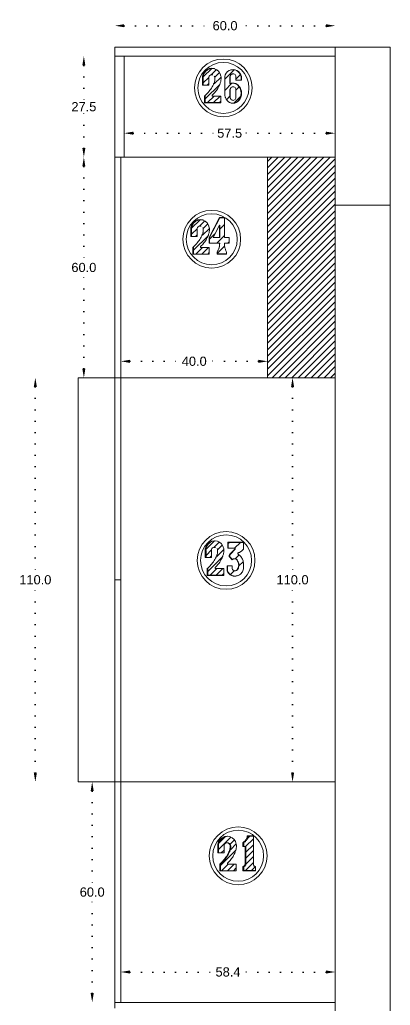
# Model space of a CAD drawing. Header units: inches. Extents: x -1979 to 7680, y -968 to 3127.
# Drawn here: x 3254.1 to 3355.1, y 419 to 687.3 of the extents above; entities that cross this region are included whole.
import ezdxf

# ---------------------------------------------------------------- set-up
doc = ezdxf.new("R2010")
doc.units = ezdxf.units.IN
doc.header["$MEASUREMENT"] = 0
doc.linetypes.add('ACAD_ISO07W100', pattern=[3, 0, -3])
doc.styles.get("Standard").update_dxf_attribs({"font": 'arial.ttf'})
doc.dimstyles.new('Copy of Standard', dxfattribs={"dimtxt": 2.5, "dimasz": 2.5, "dimexe": 0.18, "dimexo": 0.0625, "dimgap": 0.09, "dimtad": 0, "dimtih": 1, "dimtoh": 1, "dimdec": 1, "dimzin": 0, "dimdsep": 46, "dimtxsty": 'Standard', "dimcen": 0.09, "dimse1": 1, "dimse2": 1, "dimadec": 0, "dimazin": 0, "dimtfac": 1, "dimtdec": 1, "dimtix": 1, "dimtofl": 0, "dimtmove": 0, "dimatfit": 3, "dimfxl": 1, "dimtolj": 1, "dimtzin": 0, "dimarcsym": 0})
pattern_1 = [(45, (2654.1752, 1032.7592), (-0.8148213, 0.8148213), [])]

# ---------------------------------------------------------------- blocks, each defined once
blk = doc.blocks.new('*D68')
at = {"color": 0, "linetype": 'ACAD_ISO07W100', "lineweight": -2, "transparency": 16777216}
for p, q in [((3273.88, 477.31), (3273.88, 451.18)), ((3273.88, 422.31), (3273.88, 448.44))]:
    blk.add_line(p, q, dxfattribs=at)
at = {"color": 0, "transparency": 16777216}
for points in [[(3273.46, 477.31), (3274.3, 477.31), (3273.88, 479.81)], [(3273.46, 422.31), (3274.3, 422.31), (3273.88, 419.81)]]:
    blk.add_solid(points, dxfattribs=at)
at = {"layer": 'Defpoints', "color": 0, "transparency": 16777216}
for p in [(3270.07, 479.81), (3273.88, 479.81), (3280.07, 419.81)]:
    blk.add_point(p, dxfattribs=at)
at = {"color": 0, "lineweight": 20, "transparency": 16777216, "insert": (3273.88, 449.81), "char_height": 2.5, "attachment_point": 5}
blk.add_mtext('\\A1;60.0', dxfattribs=at)
blk = doc.blocks.new('*D63')
at = {"color": 0, "linetype": 'ACAD_ISO07W100', "lineweight": -2, "transparency": 16777216}
for p, q in [((3258.39, 587.31), (3258.39, 536.18)), ((3258.39, 482.31), (3258.39, 533.44))]:
    blk.add_line(p, q, dxfattribs=at)
at = {"color": 0, "transparency": 16777216}
for points in [[(3257.97, 587.31), (3258.81, 587.31), (3258.39, 589.81)], [(3257.97, 482.31), (3258.81, 482.31), (3258.39, 479.81)]]:
    blk.add_solid(points, dxfattribs=at)
at = {"layer": 'Defpoints', "color": 0, "transparency": 16777216}
for p in [(3258.39, 589.81), (3285.07, 589.81), (3285.07, 479.81)]:
    blk.add_point(p, dxfattribs=at)
at = {"color": 0, "lineweight": 20, "transparency": 16777216, "insert": (3258.39, 534.81), "char_height": 2.5, "attachment_point": 5}
blk.add_mtext('\\A1;110.0', dxfattribs=at)
blk = doc.blocks.new('*D66')
at = {"color": 0, "linetype": 'ACAD_ISO07W100', "lineweight": -2, "transparency": 16777216}
for p, q in [((3271.61, 647.31), (3271.61, 621.18)), ((3271.61, 592.31), (3271.61, 618.44))]:
    blk.add_line(p, q, dxfattribs=at)
at = {"color": 0, "transparency": 16777216}
for points in [[(3271.19, 647.31), (3272.02, 647.31), (3271.61, 649.81)], [(3271.19, 592.31), (3272.02, 592.31), (3271.61, 589.81)]]:
    blk.add_solid(points, dxfattribs=at)
at = {"layer": 'Defpoints', "color": 0, "transparency": 16777216}
for p in [(3285.07, 649.81), (3271.61, 589.81), (3285.07, 589.81)]:
    blk.add_point(p, dxfattribs=at)
at = {"color": 0, "lineweight": 20, "transparency": 16777216, "insert": (3271.61, 619.81), "char_height": 2.5, "attachment_point": 5}
blk.add_mtext('\\A1;60.0', dxfattribs=at)
blk = doc.blocks.new('*D64')
at = {"color": 0, "linetype": 'ACAD_ISO07W100', "lineweight": -2, "transparency": 16777216}
for p, q in [((3271.61, 674.81), (3271.61, 664.93)), ((3271.61, 652.31), (3271.61, 662.19))]:
    blk.add_line(p, q, dxfattribs=at)
at = {"color": 0, "transparency": 16777216}
for points in [[(3271.19, 674.81), (3272.02, 674.81), (3271.61, 677.31)], [(3271.19, 652.31), (3272.02, 652.31), (3271.61, 649.81)]]:
    blk.add_solid(points, dxfattribs=at)
at = {"layer": 'Defpoints', "color": 0, "transparency": 16777216}
for p in [(3271.61, 677.31), (3282.57, 677.31), (3282.57, 649.81)]:
    blk.add_point(p, dxfattribs=at)
at = {"color": 0, "lineweight": 20, "transparency": 16777216, "insert": (3271.61, 663.56), "char_height": 2.5, "attachment_point": 5}
blk.add_mtext('\\A1;27.5', dxfattribs=at)
blk = doc.blocks.new('*D67')
at = {"color": 0, "linetype": 'ACAD_ISO07W100', "lineweight": -2, "transparency": 16777216}
for p, q in [((3285.07, 656.37), (3307.98, 656.37)), ((3337.57, 656.37), (3314.67, 656.37))]:
    blk.add_line(p, q, dxfattribs=at)
at = {"color": 0, "transparency": 16777216}
for points in [[(3285.07, 656.79), (3285.07, 655.95), (3282.57, 656.37)], [(3337.57, 656.79), (3337.57, 655.95), (3340.07, 656.37)]]:
    blk.add_solid(points, dxfattribs=at)
at = {"layer": 'Defpoints', "color": 0, "transparency": 16777216}
for p in [(3340.07, 656.37), (3282.57, 649.81), (3340.07, 649.81)]:
    blk.add_point(p, dxfattribs=at)
at = {"color": 0, "lineweight": 20, "transparency": 16777216, "insert": (3311.32, 656.37), "char_height": 2.5, "attachment_point": 5}
blk.add_mtext('\\A1;57.5', dxfattribs=at)
blk = doc.blocks.new('*D69')
at = {"color": 0, "linetype": 'ACAD_ISO07W100', "lineweight": -2, "transparency": 16777216}
for p, q in [((3282.57, 685.62), (3306.74, 685.62)), ((3337.57, 685.62), (3313.41, 685.62))]:
    blk.add_line(p, q, dxfattribs=at)
at = {"color": 0, "transparency": 16777216}
for points in [[(3282.57, 686.03), (3282.57, 685.2), (3280.07, 685.62)], [(3337.57, 686.03), (3337.57, 685.2), (3340.07, 685.62)]]:
    blk.add_solid(points, dxfattribs=at)
at = {"layer": 'Defpoints', "color": 0, "transparency": 16777216}
for p in [(3340.07, 685.62), (3280.07, 677.31), (3340.07, 677.31)]:
    blk.add_point(p, dxfattribs=at)
at = {"color": 0, "lineweight": 20, "transparency": 16777216, "insert": (3310.07, 685.62), "char_height": 2.5, "attachment_point": 5}
blk.add_mtext('\\A1;60.0', dxfattribs=at)
blk = doc.blocks.new('*D70')
at = {"color": 0, "linetype": 'ACAD_ISO07W100', "lineweight": -2, "transparency": 16777216}
for p, q in [((3284.17, 594.28), (3298.29, 594.28)), ((3319.17, 594.28), (3305.06, 594.28))]:
    blk.add_line(p, q, dxfattribs=at)
at = {"color": 0, "transparency": 16777216}
for points in [[(3284.17, 594.7), (3284.17, 593.86), (3281.67, 594.28)], [(3319.17, 594.7), (3319.17, 593.86), (3321.67, 594.28)]]:
    blk.add_solid(points, dxfattribs=at)
at = {"layer": 'Defpoints', "color": 0, "transparency": 16777216}
for p in [(3321.67, 594.28), (3281.67, 589.81), (3321.67, 589.81)]:
    blk.add_point(p, dxfattribs=at)
at = {"color": 0, "lineweight": 20, "transparency": 16777216, "insert": (3301.67, 594.28), "char_height": 2.5, "attachment_point": 5}
blk.add_mtext('\\A1;40.0', dxfattribs=at)
blk = doc.blocks.new('*D65')
at = {"color": 0, "linetype": 'ACAD_ISO07W100', "lineweight": -2, "transparency": 16777216}
for p, q in [((3284.17, 428.07), (3307.54, 428.07)), ((3337.57, 428.07), (3314.21, 428.07))]:
    blk.add_line(p, q, dxfattribs=at)
at = {"color": 0, "transparency": 16777216}
for points in [[(3284.17, 428.49), (3284.17, 427.65), (3281.67, 428.07)], [(3337.57, 428.49), (3337.57, 427.65), (3340.07, 428.07)]]:
    blk.add_solid(points, dxfattribs=at)
at = {"layer": 'Defpoints', "color": 0, "transparency": 16777216}
for p in [(3340.07, 428.07), (3281.67, 419.81), (3340.07, 419.81)]:
    blk.add_point(p, dxfattribs=at)
at = {"color": 0, "lineweight": 20, "transparency": 16777216, "insert": (3310.87, 428.07), "char_height": 2.5, "attachment_point": 5}
blk.add_mtext('\\A1;58.4', dxfattribs=at)
blk = doc.blocks.new('*D71')
at = {"color": 0, "linetype": 'ACAD_ISO07W100', "lineweight": -2, "transparency": 16777216}
for p, q in [((3328.45, 587.31), (3328.45, 536.18)), ((3328.45, 482.31), (3328.45, 533.44))]:
    blk.add_line(p, q, dxfattribs=at)
at = {"color": 0, "transparency": 16777216}
for points in [[(3328.04, 587.31), (3328.87, 587.31), (3328.45, 589.81)], [(3328.04, 482.31), (3328.87, 482.31), (3328.45, 479.81)]]:
    blk.add_solid(points, dxfattribs=at)
at = {"layer": 'Defpoints', "color": 0, "transparency": 16777216}
for p in [(3328.45, 589.81), (3340.07, 589.81), (3340.07, 479.81)]:
    blk.add_point(p, dxfattribs=at)
at = {"color": 0, "lineweight": 20, "transparency": 16777216, "insert": (3328.45, 534.81), "char_height": 2.5, "attachment_point": 5}
blk.add_mtext('\\A1;110.0', dxfattribs=at)

msp = doc.modelspace()

# ---------------------------------------------------------------- hatches: boundary and pattern name
at = {"lineweight": 20}
h = msp.add_hatch(dxfattribs=at)
h.set_pattern_fill('ANSI31', color=256, scale=9.218651)
h.set_pattern_definition([(45, (2668.7275, 1242.216), (-0.8148213, 0.8148213), [])])
h.paths.add_polyline_path([(3308.95, 666.47), (3306.6, 666.47), (3306.6, 666.75), (3306.84, 666.98), (3307.07, 667.22), (3307.29, 667.47), (3307.5, 667.72), (3307.7, 667.99), (3307.89, 668.26), (3308.06, 668.55), (3308.23, 668.83), (3308.38, 669.13), (3308.52, 669.43), (3308.65, 669.74), (3308.7, 669.86), (3308.77, 670.05), (3308.83, 670.24), (3308.88, 670.44), (3308.92, 670.64), (3308.96, 670.85), (3308.98, 671.05), (3308.99, 671.26), (3308.99, 671.46), (3308.97, 671.67), (3308.95, 671.87), (3308.75, 672.57), (3308.37, 673.18), (3307.82, 673.65), (3307.23, 673.93), (3306.61, 674.02), (3305.9, 673.91), (3305.25, 673.61), (3304.71, 673.14), (3304.33, 672.54), (3304.13, 671.85), (3304.14, 671.13), (3304.14, 669.48), (3305.62, 669.48), (3305.62, 671.65), (3305.76, 671.91), (3305.95, 672.1), (3306.19, 672.22), (3306.45, 672.26), (3306.61, 672.23), (3306.71, 672.22), (3306.72, 672.22), (3306.87, 672.19), (3307.11, 672.07), (3307.3, 671.89), (3307.42, 671.65), (3307.47, 671.39), (3307.47, 671.23), (3307.46, 671.06), (3307.45, 670.89), (3307.42, 670.73), (3307.39, 670.56), (3307.35, 670.4), (3307.3, 670.24), (3307.25, 670.08), (3307.19, 669.93), (3307.12, 669.78), (3307.04, 669.6), (3306.88, 669.28), (3306.7, 668.97), (3306.52, 668.66), (3306.32, 668.36), (3306.12, 668.07), (3305.9, 667.79), (3305.67, 667.51), (3305.43, 667.25), (3305.19, 666.99), (3304.93, 666.74), (3304.66, 666.5), (3304.66, 664.68), (3308.95, 664.68)])
h = msp.add_hatch(dxfattribs=at)
h.set_pattern_fill('ANSI31', color=256, scale=17)
h.set_pattern_definition([(45, (2317.2545, 1556.5657), (-1.502602, 1.502602), [])])
h.paths.add_polyline_path([(3313.73, 669.21), (3313.58, 669.37), (3313.43, 669.51), (3313.25, 669.64), (3313.07, 669.75), (3312.88, 669.84), (3312.67, 669.91), (3312.47, 669.96), (3312.26, 669.99), (3312.04, 670), (3311.9, 669.99), (3311.71, 669.96), (3311.5, 669.91), (3311.41, 669.9), (3311.41, 671.75), (3311.44, 671.95), (3311.51, 672.13), (3311.63, 672.29), (3311.79, 672.41), (3311.97, 672.48), (3312.07, 672.52), (3312.26, 672.54), (3312.46, 672.52), (3312.65, 672.44), (3312.81, 672.32), (3312.93, 672.16), (3313, 671.97), (3313.03, 671.78), (3313.03, 670.82), (3314.43, 670.82), (3314.43, 671.75), (3314.27, 672.26), (3314, 672.72), (3313.64, 673.1), (3313.19, 673.39), (3312.69, 673.58), (3312.17, 673.64), (3312.16, 673.64), (3311.63, 673.58), (3311.18, 673.41), (3310.77, 673.14), (3310.4, 672.75), (3310.12, 672.29), (3309.97, 671.78), (3309.97, 667.32), (3309.97, 667.13), (3309.98, 666.94), (3310, 666.75), (3310.03, 666.57), (3310.07, 666.38), (3310.12, 666.19), (3310.15, 666.08), (3310.33, 665.65), (3310.6, 665.27), (3310.94, 664.96), (3311.28, 664.76), (3311.68, 664.62), (3312.14, 664.58), (3312.59, 664.62), (3313.03, 664.77), (3313.42, 665), (3313.55, 665.12), (3313.73, 665.3), (3314.03, 665.74), (3314.25, 666.22), (3314.39, 666.73), (3314.43, 667.26), (3314.39, 667.79), (3314.25, 668.3), (3314.03, 668.78)])
h.paths.add_polyline_path([(3311.44, 668.46), (3311.51, 668.65), (3311.63, 668.8), (3311.79, 668.92), (3311.97, 669), (3312.17, 669.02), (3312.26, 669.02), (3312.46, 669), (3312.65, 668.92), (3312.81, 668.8), (3312.93, 668.64), (3313, 668.45), (3313.03, 668.26), (3313.03, 666.08), (3313, 665.88), (3312.93, 665.7), (3312.81, 665.54), (3312.65, 665.42), (3312.46, 665.34), (3312.26, 665.31), (3312.07, 665.34), (3311.97, 665.38), (3311.88, 665.42), (3311.79, 665.45), (3311.63, 665.57), (3311.51, 665.73), (3311.44, 665.91), (3311.41, 666.11), (3311.41, 668.27)], flags=16)
h = msp.add_hatch(dxfattribs=at)
h.set_pattern_fill('ANSI31', color=256, scale=10)
h.set_pattern_definition([(45, (274.1369, 0), (-0.8838835, 0.8838835), [])])
h.paths.add_polyline_path([(3321.67, 589.81), (3340.07, 589.81), (3340.07, 591.81), (3340.07, 649.81), (3321.67, 649.81)])
h = msp.add_hatch(dxfattribs=at)
h.set_pattern_fill('ANSI31', color=256, scale=17)
h.set_pattern_definition([(45, (2288.4918, 1515.4443), (-1.502602, 1.502602), [])])
h.paths.add_polyline_path([(3309.88, 633.36), (3308.6, 633.36), (3305.84, 627.99), (3305.84, 626.48), (3308.6, 626.48), (3308.6, 626.25), (3308.59, 626.06), (3308.58, 625.87), (3308.56, 625.68), (3308.52, 625.49), (3308.48, 625.3), (3308.43, 625.11), (3308.37, 624.93), (3308.3, 624.75), (3308.23, 624.57), (3308.14, 624.4), (3308.05, 624.23), (3307.94, 624.07), (3307.94, 623.49), (3310.47, 623.49), (3310.47, 624.02), (3310.38, 624.21), (3310.29, 624.41), (3310.22, 624.6), (3310.15, 624.8), (3310.09, 625), (3310.03, 625.21), (3309.99, 625.41), (3309.95, 625.62), (3309.92, 625.83), (3309.9, 626.04), (3309.89, 626.25), (3309.88, 626.48), (3311.2, 626.48), (3311.2, 627.98), (3309.88, 627.98)])
h.paths.add_polyline_path([(3308.56, 631.35), (3308.6, 631.32), (3308.6, 627.99), (3308.56, 627.98), (3306.8, 627.98)], flags=16)
h = msp.add_hatch(dxfattribs=at)
h.set_pattern_fill('ANSI31', color=256, scale=9.218651)
h.set_pattern_definition([(45, (2665.553, 1201.0223), (-0.8148213, 0.8148213), [])])
h.paths.add_polyline_path([(3305.78, 625.28), (3303.42, 625.28), (3303.42, 625.56), (3303.66, 625.79), (3303.89, 626.02), (3304.11, 626.27), (3304.32, 626.53), (3304.52, 626.8), (3304.71, 627.07), (3304.89, 627.35), (3305.05, 627.64), (3305.21, 627.94), (3305.35, 628.24), (3305.48, 628.54), (3305.52, 628.66), (3305.59, 628.86), (3305.66, 629.05), (3305.71, 629.25), (3305.75, 629.45), (3305.78, 629.65), (3305.8, 629.86), (3305.81, 630.06), (3305.81, 630.27), (3305.8, 630.47), (3305.78, 630.68), (3305.58, 631.37), (3305.19, 631.98), (3304.65, 632.46), (3304.06, 632.73), (3303.44, 632.82), (3302.73, 632.72), (3302.08, 632.42), (3301.54, 631.95), (3301.16, 631.34), (3300.96, 630.66), (3300.97, 629.94), (3300.97, 628.29), (3302.44, 628.29), (3302.44, 630.46), (3302.58, 630.72), (3302.77, 630.9), (3303.01, 631.02), (3303.27, 631.06), (3303.44, 631.04), (3303.54, 631.02), (3303.54, 631.02), (3303.7, 631), (3303.94, 630.88), (3304.13, 630.69), (3304.25, 630.46), (3304.3, 630.2), (3304.3, 630.03), (3304.29, 629.87), (3304.27, 629.7), (3304.25, 629.53), (3304.22, 629.37), (3304.18, 629.21), (3304.13, 629.05), (3304.07, 628.89), (3304.01, 628.74), (3303.94, 628.58), (3303.86, 628.41), (3303.7, 628.09), (3303.53, 627.78), (3303.34, 627.47), (3303.15, 627.17), (3302.94, 626.88), (3302.72, 626.6), (3302.5, 626.32), (3302.26, 626.05), (3302.01, 625.79), (3301.75, 625.55), (3301.49, 625.31), (3301.49, 623.48), (3305.78, 623.48)])
h = msp.add_hatch(dxfattribs=at)
h.set_pattern_fill('ANSI31', color=256, scale=9.218651)
h.set_pattern_definition([(45, (2669.4626, 1113.6053), (-0.8148213, 0.8148213), [])])
h.paths.add_polyline_path([(3309.69, 537.86), (3307.33, 537.86), (3307.33, 538.14), (3307.57, 538.37), (3307.8, 538.61), (3308.02, 538.86), (3308.23, 539.11), (3308.43, 539.38), (3308.62, 539.65), (3308.8, 539.94), (3308.96, 540.22), (3309.12, 540.52), (3309.26, 540.82), (3309.39, 541.13), (3309.43, 541.25), (3309.5, 541.44), (3309.57, 541.63), (3309.62, 541.83), (3309.66, 542.03), (3309.69, 542.24), (3309.71, 542.44), (3309.72, 542.65), (3309.72, 542.85), (3309.71, 543.06), (3309.69, 543.26), (3309.49, 543.96), (3309.1, 544.57), (3308.56, 545.04), (3307.97, 545.32), (3307.35, 545.41), (3306.64, 545.3), (3305.99, 545), (3305.45, 544.53), (3305.07, 543.93), (3304.87, 543.24), (3304.88, 542.52), (3304.88, 540.87), (3306.35, 540.87), (3306.35, 543.04), (3306.49, 543.3), (3306.68, 543.49), (3306.92, 543.61), (3307.18, 543.65), (3307.35, 543.62), (3307.45, 543.61), (3307.45, 543.6), (3307.61, 543.58), (3307.85, 543.46), (3308.04, 543.28), (3308.16, 543.04), (3308.21, 542.78), (3308.21, 542.62), (3308.2, 542.45), (3308.18, 542.28), (3308.16, 542.12), (3308.13, 541.95), (3308.09, 541.79), (3308.04, 541.63), (3307.98, 541.47), (3307.92, 541.32), (3307.85, 541.17), (3307.77, 540.99), (3307.61, 540.67), (3307.44, 540.36), (3307.25, 540.05), (3307.06, 539.75), (3306.85, 539.46), (3306.63, 539.18), (3306.41, 538.9), (3306.17, 538.64), (3305.92, 538.38), (3305.66, 538.13), (3305.4, 537.89), (3305.4, 536.07), (3309.69, 536.07)])
h = msp.add_hatch(dxfattribs=at)
h.set_pattern_fill('ANSI31', color=256, scale=17)
h.set_pattern_definition([(45, (2279.7307, 1427.7883), (-1.502602, 1.502602), [])])
h.paths.add_polyline_path([(3315.06, 545), (3310.95, 545), (3310.95, 543.41), (3312.74, 543.41), (3312.84, 543.38), (3312.84, 543.11), (3311.58, 541.83), (3311.5, 541.74), (3311.46, 541.69), (3311.43, 541.64), (3311.4, 541.59), (3311.38, 541.53), (3311.36, 541.47), (3311.35, 541.42), (3311.33, 541.36), (3311.32, 541.24), (3311.32, 541.18), (3312.07, 540.31), (3312.09, 540.33), (3312.19, 540.4), (3312.29, 540.45), (3312.39, 540.49), (3312.51, 540.52), (3312.62, 540.52), (3312.72, 540.52), (3312.83, 540.52), (3312.95, 540.49), (3313.05, 540.45), (3313.15, 540.4), (3313.24, 540.33), (3313.33, 540.25), (3313.46, 540.08), (3313.58, 539.9), (3313.68, 539.71), (3313.76, 539.5), (3313.82, 539.29), (3313.86, 539.07), (3313.87, 538.85), (3313.86, 538.63), (3313.82, 538.42), (3313.77, 538.21), (3313.69, 538), (3313.59, 537.8), (3313.52, 537.66), (3313.43, 537.53), (3313.3, 537.43), (3313.16, 537.35), (3313.07, 537.32), (3312.91, 537.27), (3312.75, 537.25), (3312.59, 537.27), (3312.43, 537.32), (3312.29, 537.4), (3312.17, 537.5), (3312.07, 537.63), (3312, 537.78), (3312, 538.59), (3310.76, 538.59), (3310.76, 537.27), (3310.85, 537.06), (3310.95, 536.86), (3311.08, 536.68), (3311.23, 536.51), (3311.4, 536.35), (3311.57, 536.22), (3311.77, 536.1), (3311.97, 536), (3312.18, 535.93), (3312.4, 535.87), (3312.62, 535.84), (3312.85, 535.83), (3313.12, 535.86), (3313.39, 535.91), (3313.65, 535.99), (3313.84, 536.08), (3314.04, 536.2), (3314.26, 536.37), (3314.46, 536.56), (3314.63, 536.77), (3314.78, 537), (3314.9, 537.25), (3315, 537.51), (3315.06, 537.78), (3315.06, 539.17), (3315.05, 539.44), (3315.01, 539.7), (3314.96, 539.96), (3314.88, 540.22), (3314.78, 540.47), (3314.65, 540.71), (3314.51, 540.93), (3314.35, 541.15), (3314.17, 541.35), (3313.98, 541.53), (3313.77, 541.7), (3313.55, 541.85), (3313.55, 542.12), (3313.69, 542.17), (3313.84, 542.22), (3313.98, 542.29), (3314.11, 542.36), (3314.25, 542.43), (3314.38, 542.51), (3314.5, 542.6), (3314.62, 542.7), (3314.74, 542.8), (3314.85, 542.91), (3314.96, 543.02), (3315.06, 543.14)])
h = msp.add_hatch(dxfattribs=at)
h.set_pattern_fill('ANSI31', color=256, scale=9.218651)
h.set_pattern_definition(pattern_1)
h.paths.add_polyline_path([(3313.12, 457.45), (3310.76, 457.45), (3310.76, 457.72), (3311, 457.95), (3311.23, 458.19), (3311.45, 458.44), (3311.66, 458.7), (3311.86, 458.97), (3312.05, 459.24), (3312.23, 459.52), (3312.39, 459.81), (3312.55, 460.11), (3312.69, 460.41), (3312.82, 460.71), (3312.86, 460.83), (3312.93, 461.03), (3313, 461.22), (3313.05, 461.42), (3313.09, 461.62), (3313.12, 461.82), (3313.14, 462.03), (3313.15, 462.23), (3313.15, 462.44), (3313.14, 462.65), (3313.12, 462.85), (3312.92, 463.55), (3312.53, 464.16), (3311.99, 464.63), (3311.4, 464.91), (3310.78, 465), (3310.07, 464.89), (3309.42, 464.59), (3308.88, 464.12), (3308.49, 463.52), (3308.3, 462.83), (3308.3, 462.11), (3308.3, 460.46), (3309.78, 460.46), (3309.78, 462.63), (3309.92, 462.89), (3310.11, 463.08), (3310.35, 463.2), (3310.61, 463.24), (3310.78, 463.21), (3310.88, 463.2), (3310.88, 463.19), (3311.04, 463.17), (3311.28, 463.05), (3311.47, 462.87), (3311.59, 462.63), (3311.64, 462.37), (3311.64, 462.2), (3311.63, 462.04), (3311.61, 461.87), (3311.59, 461.71), (3311.56, 461.54), (3311.52, 461.38), (3311.47, 461.22), (3311.41, 461.06), (3311.35, 460.91), (3311.28, 460.75), (3311.2, 460.58), (3311.04, 460.26), (3310.87, 459.95), (3310.68, 459.64), (3310.49, 459.34), (3310.28, 459.05), (3310.06, 458.76), (3309.84, 458.49), (3309.6, 458.22), (3309.35, 457.96), (3309.09, 457.71), (3308.82, 457.48), (3308.82, 455.65), (3313.12, 455.65)])
h = msp.add_hatch(dxfattribs=at)
h.set_pattern_fill('ANSI31', color=256, scale=9.218651)
h.set_pattern_definition(pattern_1)
h.paths.add_polyline_path([(3318.19, 456.8), (3318.12, 456.83), (3318.06, 456.87), (3318, 456.92), (3317.94, 456.98), (3317.9, 457.04), (3317.86, 457.11), (3317.83, 457.18), (3317.8, 457.25), (3317.79, 457.33), (3317.78, 457.4), (3317.78, 465.04), (3316.35, 465.04), (3316.33, 464.86), (3316.29, 464.69), (3316.24, 464.52), (3316.17, 464.35), (3316.09, 464.19), (3316, 464.04), (3315.89, 463.89), (3315.77, 463.76), (3315.64, 463.63), (3315.5, 463.52), (3315.35, 463.42), (3315.19, 463.34), (3315.19, 462.25), (3315.51, 462.25), (3315.74, 462.24), (3315.74, 457.43), (3315.73, 457.36), (3315.72, 457.29), (3315.69, 457.22), (3315.66, 457.15), (3315.62, 457.08), (3315.57, 457.02), (3315.52, 456.97), (3315.46, 456.92), (3315.4, 456.88), (3315.34, 456.85), (3315.27, 456.82), (3315.19, 456.8), (3315.19, 455.7), (3318.34, 455.7), (3318.34, 456.76), (3318.26, 456.78)])

# ---------------------------------------------------------------- linework, layer by layer
for p, q in [((3280.07, 679.81), (3280.07, 677.31)), ((3340.07, 679.81), (3280.07, 679.81)), ((3340.07, 679.81), (3340.07, 235.81)), ((3340.07, 679.81), (3355.07, 679.81)), ((3340.07, 679.81), (3340.07, 636.81)), ((3355.07, 679.81), (3355.07, 216.34)), ((3340.07, 677.31), (3280.07, 677.31)), ((3280.07, 677.31), (3280.07, 649.81)), ((3282.57, 677.31), (3282.57, 649.81)), ((3312.07, 672.52), (3312.26, 672.54)), ((3280.07, 649.81), (3280.07, 589.81)), ((3280.07, 649.81), (3340.07, 649.81)), ((3280.07, 649.81), (3340.07, 649.81)), ((3280.07, 649.81), (3340.07, 649.81)), ((3280.07, 649.81), (3340.07, 649.81)), ((3281.67, 649.81), (3281.67, 589.81)), ((3281.67, 649.81), (3321.67, 649.81)), ((3321.67, 649.81), (3321.67, 589.81)), ((3340.07, 636.81), (3355.07, 636.81)), ((3308.6, 633.36), (3309.88, 633.36)), ((3308.56, 627.98), (3308.56, 631.35)), ((3340.07, 591.81), (3340.07, 501.81)), ((3270.07, 589.81), (3270.07, 479.81)), ((3340.07, 589.81), (3270.07, 589.81)), ((3280.07, 589.81), (3280.07, 479.81)), ((3281.67, 589.81), (3281.67, 479.81)), ((3310.84, 545.04), (3310.84, 543.41)), ((3310.95, 545), (3310.95, 543.41)), ((3310.84, 543.41), (3310.95, 543.41)), ((3310.95, 543.41), (3312.74, 543.41)), ((3312.74, 543.41), (3312.84, 543.38)), ((3312.84, 543.38), (3312.84, 543.11)), ((3313.07, 537.32), (3312.91, 537.27)), ((3281.67, 534.81), (3280.07, 534.81)), ((3270.07, 479.81), (3340.07, 479.81)), ((3280.07, 479.81), (3280.07, 418.21)), ((3281.67, 419.81), (3281.67, 479.81)), ((3315.19, 463.34), (3315.19, 462.25)), ((3340.07, 456.81), (3340.07, 393.51)), ((3315.19, 455.7), (3318.34, 455.7)), ((3280.07, 419.81), (3281.67, 419.81)), ((3281.67, 419.81), (3340.07, 419.81))]:
    msp.add_line(p, q, dxfattribs=at)
for points in [[(3303.95, 669.48), (3303.95, 671.15), (3303.95, 671.87), (3304.14, 672.57), (3304.53, 673.18), (3305.08, 673.65), (3305.73, 673.96), (3306.45, 674.06), (3307.17, 673.96), (3307.23, 673.93), (3307.82, 673.65), (3308.37, 673.18), (3308.75, 672.57), (3308.95, 671.87), (3308.97, 671.67), (3308.99, 671.46), (3308.99, 671.26), (3308.98, 671.05), (3308.96, 670.85), (3308.92, 670.64), (3308.88, 670.44), (3308.83, 670.24), (3308.77, 670.05), (3308.7, 669.86), (3308.65, 669.74), (3308.52, 669.43), (3308.38, 669.13), (3308.23, 668.83), (3308.06, 668.55), (3307.89, 668.26), (3307.7, 667.99), (3307.5, 667.72), (3307.29, 667.47), (3307.07, 667.22), (3306.84, 666.98), (3306.6, 666.75), (3306.6, 666.47), (3308.95, 666.47), (3308.95, 664.68), (3308.95, 664.63), (3304.48, 664.63)], [(3304.14, 669.48), (3304.14, 671.13), (3304.13, 671.85), (3304.33, 672.54), (3304.71, 673.14), (3305.25, 673.61), (3305.9, 673.91), (3306.61, 674.02), (3307.23, 673.93)], [(3310.07, 666.38), (3310.03, 666.57), (3310, 666.75), (3309.98, 666.94), (3309.97, 667.13), (3309.97, 667.32), (3309.97, 671.78), (3310.12, 672.29), (3310.4, 672.75), (3310.77, 673.14), (3311.18, 673.41), (3311.22, 673.44), (3311.72, 673.62), (3312.26, 673.68), (3312.26, 673.68), (3312.79, 673.62), (3313.3, 673.44), (3313.75, 673.14)], [(3311.18, 673.41), (3311.63, 673.58), (3312.16, 673.64), (3312.17, 673.64), (3312.69, 673.58), (3313.19, 673.39), (3313.64, 673.1), (3314, 672.72), (3314.27, 672.26), (3314.43, 671.75), (3314.43, 670.82)], [(3303.95, 669.48), (3304.14, 669.48), (3305.62, 669.48), (3305.62, 671.6), (3305.63, 671.68), (3305.76, 671.91), (3305.95, 672.1), (3306.19, 672.22), (3306.45, 672.26), (3306.62, 672.23), (3306.72, 672.22), (3306.72, 672.22)], [(3307.14, 671.91), (3307.27, 671.68), (3307.32, 671.41), (3307.32, 671.24), (3307.31, 671.08), (3307.29, 670.91), (3307.27, 670.74), (3307.24, 670.58), (3307.2, 670.41), (3307.15, 670.25), (3307.09, 670.09), (3307.03, 669.93), (3306.96, 669.78), (3306.88, 669.6), (3306.71, 669.28), (3306.54, 668.97), (3306.35, 668.66), (3306.16, 668.35), (3305.95, 668.06), (3305.73, 667.77), (3305.5, 667.49), (3305.26, 667.22), (3305.01, 666.96), (3304.75, 666.71), (3304.48, 666.47), (3304.48, 664.63), (3304.66, 664.68), (3308.95, 664.68)], [(3311.5, 669.91), (3311.41, 669.9), (3311.41, 671.75)], [(3313.66, 665.08), (3313.84, 665.26), (3314.14, 665.7), (3314.37, 666.19), (3314.5, 666.71), (3314.55, 667.24), (3314.5, 667.77), (3314.37, 668.29), (3314.14, 668.77), (3313.84, 669.21), (3313.69, 669.37), (3313.53, 669.52), (3313.36, 669.65), (3313.17, 669.76), (3312.98, 669.85), (3312.77, 669.92), (3312.57, 669.97), (3312.35, 670), (3312.14, 670.01), (3311.92, 670), (3311.9, 669.99), (3311.71, 669.96), (3311.5, 669.91), (3311.5, 671.78)], [(3312.26, 672.54), (3312.46, 672.52), (3312.65, 672.44), (3312.81, 672.32), (3312.93, 672.16), (3313, 671.97), (3313.03, 671.78), (3313.03, 670.82), (3314.43, 670.82), (3314.55, 670.82), (3314.55, 671.78), (3314.39, 672.29), (3314.12, 672.75), (3313.75, 673.14)], [(3311.28, 664.76), (3311.68, 664.62), (3312.14, 664.58), (3312.59, 664.62), (3313.03, 664.77), (3313.42, 665), (3313.55, 665.12), (3313.73, 665.3), (3314.03, 665.74), (3314.25, 666.22), (3314.39, 666.73), (3314.43, 667.26), (3314.39, 667.79), (3314.25, 668.3), (3314.03, 668.78), (3313.73, 669.21), (3313.58, 669.37), (3313.43, 669.51), (3313.25, 669.64), (3313.07, 669.75), (3312.88, 669.84), (3312.67, 669.91), (3312.47, 669.96), (3312.26, 669.99), (3312.04, 670), (3311.9, 669.99)], [(3311.88, 665.42), (3311.72, 665.54), (3311.6, 665.7), (3311.52, 665.88), (3311.5, 666.08), (3311.5, 668.26), (3311.52, 668.45), (3311.6, 668.64), (3311.72, 668.8), (3311.88, 668.92), (3312.07, 669), (3312.26, 669.02)], [(3304.48, 666.47), (3304.66, 666.5), (3304.66, 664.68)], [(3313.66, 665.08), (3313.53, 664.96), (3313.13, 664.73), (3312.69, 664.58), (3312.23, 664.53), (3311.77, 664.58), (3311.33, 664.73), (3311.28, 664.76), (3310.94, 664.96), (3310.6, 665.27), (3310.33, 665.65), (3310.15, 666.08), (3310.12, 666.19), (3310.07, 666.38)], [(3305.78, 626.46), (3305.78, 627.98), (3308.56, 633.4)], [(3309.88, 626.46), (3311.2, 626.46), (3311.2, 626.48), (3311.2, 627.98), (3309.88, 627.98), (3309.88, 633.36), (3309.88, 633.4), (3308.56, 633.4), (3308.6, 633.36), (3305.84, 627.99), (3305.84, 626.48)], [(3300.78, 628.29), (3300.78, 629.96), (3300.77, 630.68), (3300.97, 631.37), (3301.36, 631.98), (3301.9, 632.46), (3302.56, 632.76), (3303.27, 632.87), (3303.99, 632.76), (3304.06, 632.73), (3304.65, 632.46), (3305.19, 631.98), (3305.58, 631.37), (3305.78, 630.68), (3305.8, 630.47), (3305.81, 630.27), (3305.81, 630.06), (3305.8, 629.86), (3305.78, 629.65), (3305.75, 629.45), (3305.71, 629.25), (3305.66, 629.05), (3305.59, 628.86), (3305.52, 628.66), (3305.48, 628.54), (3305.35, 628.24), (3305.21, 627.94), (3305.05, 627.64), (3304.89, 627.35), (3304.71, 627.07), (3304.52, 626.8), (3304.32, 626.53), (3304.11, 626.27), (3303.89, 626.02), (3303.66, 625.79), (3303.42, 625.56), (3303.42, 625.28), (3305.78, 625.28), (3305.78, 623.48), (3305.78, 623.44), (3301.3, 623.44)], [(3300.78, 628.29), (3300.97, 628.29), (3302.44, 628.29), (3302.44, 630.41), (3302.46, 630.48), (3302.58, 630.72), (3302.77, 630.91), (3303.01, 631.03), (3303.28, 631.07), (3303.44, 631.04), (3303.54, 631.03), (3303.55, 631.02)], [(3300.97, 628.29), (3300.97, 629.94), (3300.96, 630.66), (3301.16, 631.34), (3301.54, 631.95), (3302.08, 632.42), (3302.73, 632.72), (3303.44, 632.82), (3304.06, 632.73)], [(3303.97, 630.72), (3304.09, 630.48), (3304.14, 630.22), (3304.14, 630.05), (3304.13, 629.88), (3304.12, 629.71), (3304.09, 629.55), (3304.06, 629.38), (3304.02, 629.22), (3303.97, 629.06), (3303.92, 628.9), (3303.85, 628.74), (3303.78, 628.59), (3303.7, 628.41), (3303.54, 628.09), (3303.37, 627.77), (3303.18, 627.46), (3302.98, 627.16), (3302.77, 626.87), (3302.55, 626.58), (3302.32, 626.3), (3302.08, 626.03), (3301.83, 625.77), (3301.57, 625.52), (3301.3, 625.28), (3301.3, 623.44), (3301.49, 623.48), (3305.78, 623.48)], [(3301.3, 625.28), (3301.49, 625.31), (3301.49, 623.48)], [(3308.56, 626.46), (3305.78, 626.46), (3305.84, 626.48), (3308.6, 626.48)], [(3311.2, 626.48), (3309.9, 626.48), (3309.88, 626.46), (3309.89, 626.25), (3309.9, 626.04), (3309.92, 625.83), (3309.95, 625.62), (3309.99, 625.41), (3310.03, 625.21), (3310.09, 625), (3310.15, 624.8), (3310.22, 624.6), (3310.29, 624.41), (3310.38, 624.21), (3310.47, 624.02), (3310.47, 623.49), (3310.47, 623.44), (3307.9, 623.44), (3307.9, 624.02), (3308.01, 624.19), (3308.1, 624.36), (3308.19, 624.53), (3308.27, 624.71), (3308.34, 624.89), (3308.4, 625.08), (3308.45, 625.27), (3308.49, 625.46), (3308.52, 625.65), (3308.54, 625.84), (3308.56, 626.04), (3308.56, 626.23)], [(3308.56, 626.23), (3308.56, 626.46), (3308.6, 626.48), (3308.6, 626.25), (3308.59, 626.06), (3308.58, 625.87), (3308.56, 625.68), (3308.52, 625.49), (3308.48, 625.3), (3308.43, 625.11), (3308.37, 624.93), (3308.3, 624.75), (3308.23, 624.57), (3308.14, 624.4), (3308.05, 624.23), (3307.94, 624.07), (3307.94, 623.49)], [(3307.9, 623.44), (3307.94, 623.49), (3310.47, 623.49)], [(3304.69, 540.87), (3304.69, 542.54), (3304.68, 543.26), (3304.88, 543.96), (3305.27, 544.57), (3305.81, 545.04), (3306.47, 545.35), (3307.18, 545.45), (3307.9, 545.35), (3307.97, 545.32), (3308.56, 545.04), (3309.1, 544.57), (3309.49, 543.96), (3309.69, 543.26), (3309.71, 543.06), (3309.72, 542.85), (3309.72, 542.65), (3309.71, 542.44), (3309.69, 542.24), (3309.66, 542.03), (3309.62, 541.83), (3309.57, 541.63), (3309.5, 541.44), (3309.43, 541.25), (3309.39, 541.13), (3309.26, 540.82), (3309.12, 540.52), (3308.96, 540.22), (3308.8, 539.94), (3308.62, 539.65), (3308.43, 539.38), (3308.23, 539.11), (3308.02, 538.86), (3307.8, 538.61), (3307.57, 538.37), (3307.33, 538.14), (3307.33, 537.86), (3309.69, 537.86), (3309.69, 536.07), (3309.69, 536.02), (3305.21, 536.02)], [(3304.88, 540.87), (3304.88, 542.52), (3304.87, 543.24), (3305.07, 543.93), (3305.45, 544.53), (3305.99, 545), (3306.64, 545.3), (3307.35, 545.41), (3307.97, 545.32)], [(3314.26, 536.37), (3314.46, 536.56), (3314.63, 536.77), (3314.78, 537), (3314.9, 537.25), (3315, 537.51), (3315.06, 537.78), (3315.06, 539.17), (3315.05, 539.44), (3315.01, 539.7), (3314.96, 539.96), (3314.88, 540.22), (3314.78, 540.47), (3314.65, 540.71), (3314.51, 540.93), (3314.35, 541.15), (3314.17, 541.35), (3313.98, 541.53), (3313.77, 541.7), (3313.55, 541.85), (3313.55, 542.12), (3313.69, 542.17), (3313.84, 542.22), (3313.98, 542.29), (3314.11, 542.36), (3314.25, 542.43), (3314.38, 542.51), (3314.5, 542.6), (3314.62, 542.7), (3314.74, 542.8), (3314.85, 542.91), (3314.96, 543.02), (3315.06, 543.14), (3315.06, 545)], [(3304.69, 540.87), (3304.88, 540.87), (3306.35, 540.87), (3306.35, 542.99), (3306.37, 543.07), (3306.49, 543.3), (3306.68, 543.49), (3306.92, 543.61), (3307.19, 543.65), (3307.35, 543.62), (3307.45, 543.61), (3307.45, 543.61)], [(3307.88, 543.3), (3308, 543.07), (3308.05, 542.8), (3308.05, 542.63), (3308.04, 542.47), (3308.03, 542.3), (3308, 542.13), (3307.97, 541.96), (3307.93, 541.8), (3307.88, 541.64), (3307.83, 541.48), (3307.76, 541.32), (3307.69, 541.17), (3307.61, 540.99), (3307.45, 540.67), (3307.28, 540.36), (3307.09, 540.05), (3306.89, 539.74), (3306.68, 539.45), (3306.46, 539.16), (3306.23, 538.88), (3305.99, 538.61), (3305.74, 538.35), (3305.48, 538.1), (3305.21, 537.86), (3305.21, 536.02), (3305.4, 536.07), (3309.69, 536.07)], [(3312.74, 543.14), (3311.47, 541.85), (3311.39, 541.75), (3311.35, 541.7), (3311.32, 541.65), (3311.29, 541.6), (3311.27, 541.54), (3311.25, 541.48), (3311.23, 541.42), (3311.22, 541.36), (3311.21, 541.24), (3311.21, 541.18), (3312.01, 540.25), (3312.07, 540.31), (3312.09, 540.33), (3312.19, 540.4), (3312.29, 540.45), (3312.39, 540.49), (3312.51, 540.52), (3312.62, 540.52)], [(3312.74, 543.41), (3312.74, 543.14), (3312.84, 543.11), (3311.58, 541.83), (3311.5, 541.74), (3311.46, 541.69), (3311.43, 541.64), (3311.4, 541.59), (3311.38, 541.53), (3311.36, 541.47), (3311.35, 541.42), (3311.33, 541.36), (3311.32, 541.24), (3311.32, 541.18), (3312.07, 540.31)], [(3305.21, 537.86), (3305.4, 537.89), (3305.4, 536.07)], [(3312.91, 537.27), (3312.75, 537.25), (3312.59, 537.27), (3312.43, 537.32), (3312.29, 537.4), (3312.17, 537.5), (3312.07, 537.63), (3312, 537.78), (3312, 538.59), (3310.76, 538.59), (3310.64, 538.59), (3310.64, 537.23), (3310.73, 537.02), (3310.84, 536.83), (3310.97, 536.64), (3311.12, 536.47), (3311.28, 536.31), (3311.46, 536.17), (3311.66, 536.06), (3311.86, 535.96), (3312.08, 535.88), (3312.3, 535.83), (3312.52, 535.8), (3312.75, 535.79), (3313.03, 535.81), (3313.29, 535.86), (3313.56, 535.95), (3313.81, 536.06), (3313.84, 536.08), (3314.04, 536.2), (3314.26, 536.37)], [(3310.76, 538.59), (3310.76, 537.27), (3310.85, 537.06), (3310.95, 536.86), (3311.08, 536.68), (3311.23, 536.51), (3311.4, 536.35), (3311.57, 536.22), (3311.77, 536.1), (3311.97, 536), (3312.18, 535.93), (3312.4, 535.87), (3312.62, 535.84), (3312.85, 535.83), (3313.12, 535.86), (3313.39, 535.91), (3313.65, 535.99), (3313.84, 536.08)], [(3308.12, 460.46), (3308.12, 462.13), (3308.11, 462.85), (3308.31, 463.55), (3308.69, 464.16), (3309.24, 464.63), (3309.9, 464.94), (3310.61, 465.04), (3311.33, 464.94), (3311.4, 464.91), (3311.99, 464.63), (3312.53, 464.16), (3312.92, 463.55), (3313.12, 462.85), (3313.14, 462.65), (3313.15, 462.44), (3313.15, 462.23), (3313.14, 462.03), (3313.12, 461.82), (3313.09, 461.62), (3313.05, 461.42), (3313, 461.22), (3312.93, 461.03), (3312.86, 460.83), (3312.82, 460.71), (3312.69, 460.41), (3312.55, 460.11), (3312.39, 459.81), (3312.23, 459.52), (3312.05, 459.24), (3311.86, 458.97), (3311.66, 458.7), (3311.45, 458.44), (3311.23, 458.19), (3311, 457.95), (3310.76, 457.72), (3310.76, 457.45), (3313.12, 457.45), (3313.12, 455.65), (3313.12, 455.6), (3308.64, 455.6)], [(3308.3, 460.46), (3308.3, 462.11), (3308.3, 462.83), (3308.49, 463.52), (3308.88, 464.12), (3309.42, 464.59), (3310.07, 464.89), (3310.78, 465), (3311.4, 464.91)], [(3314.95, 455.65), (3318.34, 455.65), (3318.34, 455.7), (3318.34, 456.76), (3318.26, 456.78), (3318.19, 456.8), (3318.12, 456.83), (3318.06, 456.87), (3318, 456.92), (3317.94, 456.98), (3317.9, 457.04), (3317.86, 457.11), (3317.83, 457.18), (3317.8, 457.25), (3317.79, 457.33), (3317.78, 457.4), (3317.78, 465.04), (3317.78, 465.09), (3316.12, 465.09), (3316.1, 464.91), (3316.06, 464.73), (3316.01, 464.56), (3315.94, 464.39), (3315.86, 464.22), (3315.76, 464.07), (3315.66, 463.92), (3315.54, 463.79), (3315.4, 463.66), (3315.26, 463.55), (3315.11, 463.45), (3314.95, 463.36), (3314.95, 462.25), (3315.19, 462.25), (3315.51, 462.25), (3315.51, 457.4), (3315.5, 457.33), (3315.48, 457.25), (3315.45, 457.18), (3315.42, 457.11), (3315.38, 457.05), (3315.33, 456.99), (3315.28, 456.94), (3315.22, 456.89), (3315.16, 456.84), (3315.09, 456.81), (3315.02, 456.78), (3314.95, 456.76), (3314.95, 455.65), (3315.19, 455.7), (3315.19, 456.8), (3315.27, 456.82), (3315.34, 456.85), (3315.4, 456.88), (3315.46, 456.92), (3315.52, 456.97), (3315.57, 457.02), (3315.62, 457.08), (3315.66, 457.15), (3315.69, 457.22), (3315.72, 457.29), (3315.73, 457.36), (3315.74, 457.43), (3315.74, 462.24), (3315.51, 462.25)], [(3314.95, 463.36), (3315.19, 463.34), (3315.35, 463.42), (3315.5, 463.52), (3315.64, 463.63), (3315.77, 463.76), (3315.89, 463.89), (3316, 464.04), (3316.09, 464.19), (3316.17, 464.35), (3316.24, 464.52), (3316.29, 464.69), (3316.33, 464.86), (3316.35, 465.04)], [(3316.12, 465.09), (3316.35, 465.04), (3317.78, 465.04)], [(3308.12, 460.46), (3308.3, 460.46), (3309.78, 460.46), (3309.78, 462.58), (3309.79, 462.65), (3309.92, 462.89), (3310.11, 463.08), (3310.35, 463.2), (3310.61, 463.24), (3310.78, 463.21), (3310.88, 463.2), (3310.88, 463.19)], [(3311.31, 462.89), (3311.43, 462.65), (3311.48, 462.39), (3311.48, 462.22), (3311.47, 462.05), (3311.46, 461.89), (3311.43, 461.72), (3311.4, 461.55), (3311.36, 461.39), (3311.31, 461.23), (3311.26, 461.07), (3311.19, 460.91), (3311.12, 460.76), (3311.04, 460.58), (3310.88, 460.26), (3310.7, 459.94), (3310.52, 459.63), (3310.32, 459.33), (3310.11, 459.03), (3309.89, 458.75), (3309.66, 458.47), (3309.42, 458.2), (3309.17, 457.94), (3308.91, 457.69), (3308.64, 457.45), (3308.64, 455.6), (3308.82, 455.65), (3313.12, 455.65)], [(3311.31, 462.89), (3311.12, 463.08), (3310.88, 463.19), (3311.04, 463.17), (3311.28, 463.05), (3311.47, 462.87), (3311.59, 462.63), (3311.64, 462.37), (3311.64, 462.2), (3311.63, 462.04), (3311.61, 461.87), (3311.59, 461.71), (3311.56, 461.54), (3311.52, 461.38), (3311.47, 461.22), (3311.41, 461.06), (3311.35, 460.91), (3311.28, 460.75), (3311.2, 460.58), (3311.04, 460.26), (3310.87, 459.95), (3310.68, 459.64), (3310.49, 459.34), (3310.28, 459.05), (3310.06, 458.76), (3309.84, 458.49), (3309.6, 458.22), (3309.35, 457.96), (3309.09, 457.71), (3308.82, 457.48)], [(3308.64, 457.45), (3308.82, 457.48), (3308.82, 455.65)]]:
    msp.add_lwpolyline(points, dxfattribs=at)
for points in [[(3311.5, 671.78), (3311.52, 671.97), (3311.6, 672.16), (3311.72, 672.32), (3311.88, 672.44), (3312.07, 672.52), (3311.97, 672.48), (3311.79, 672.41), (3311.63, 672.29), (3311.51, 672.13), (3311.44, 671.95), (3311.41, 671.75)], [(3312.81, 665.54), (3312.65, 665.42), (3312.46, 665.34), (3312.26, 665.31), (3312.07, 665.34), (3311.97, 665.38), (3311.88, 665.42), (3311.79, 665.45), (3311.63, 665.57), (3311.51, 665.73), (3311.44, 665.91), (3311.41, 666.11), (3311.41, 668.27), (3311.44, 668.46), (3311.51, 668.65), (3311.63, 668.8), (3311.79, 668.92), (3311.97, 669), (3312.17, 669.02), (3312.26, 669.02), (3312.46, 669), (3312.65, 668.92), (3312.81, 668.8), (3312.93, 668.64), (3313, 668.45), (3313.03, 668.26), (3313.03, 666.08), (3313, 665.88), (3312.93, 665.7)], [(3306.8, 627.98), (3308.56, 631.35), (3308.6, 631.32), (3308.6, 627.99), (3308.56, 627.98)], [(3310.95, 545), (3315.06, 545), (3315.06, 545.04), (3310.84, 545.04)], [(3312.83, 540.52), (3312.72, 540.52), (3312.62, 540.52), (3312.74, 540.52), (3312.85, 540.49), (3312.96, 540.45), (3313.06, 540.4), (3313.15, 540.33), (3313.23, 540.25), (3313.37, 540.08), (3313.49, 539.89), (3313.6, 539.7), (3313.68, 539.49), (3313.73, 539.28), (3313.77, 539.06), (3313.78, 538.84), (3313.77, 538.62), (3313.74, 538.4), (3313.68, 538.18), (3313.6, 537.98), (3313.5, 537.78), (3313.43, 537.63), (3313.33, 537.5), (3313.21, 537.4), (3313.07, 537.32), (3313.16, 537.35), (3313.3, 537.43), (3313.43, 537.53), (3313.52, 537.66), (3313.59, 537.8), (3313.69, 538), (3313.77, 538.21), (3313.82, 538.42), (3313.86, 538.63), (3313.87, 538.85), (3313.86, 539.07), (3313.82, 539.29), (3313.76, 539.5), (3313.68, 539.71), (3313.58, 539.9), (3313.46, 540.08), (3313.33, 540.25), (3313.24, 540.33), (3313.15, 540.4), (3313.05, 540.45), (3312.95, 540.49)]]:
    msp.add_lwpolyline(points, close=True, dxfattribs=at)
for centre, radius in [((3309.61, 668.7), 7.86), ((3309.61, 668.7), 6.94), ((3306.44, 627.51), 7.86), ((3306.44, 627.51), 6.94), ((3310.35, 540.09), 7.86), ((3310.35, 540.09), 6.94), ((3313.64, 459.7), 7.86), ((3313.64, 459.7), 6.94)]:
    msp.add_circle(centre, radius, dxfattribs=at)

# ---------------------------------------------------------------- dimensions: what is measured, and where the dimension line sits
for base, p1, p2, picture, middle in [((3340.07, 685.62), (3280.07, 677.31), (3340.07, 677.31), '*D69', (3310.07, 685.62)), ((3321.67, 594.28), (3281.67, 589.81), (3321.67, 589.81), '*D70', (3301.67, 594.28)), ((3340.07, 428.07), (3281.67, 419.81), (3340.07, 419.81), '*D65', (3310.87, 428.07))]:
    dim = msp.add_linear_dim(base=base, p1=p1, p2=p2, dimstyle='Copy of Standard', dxfattribs=at)
    dim.commit()
    dim.dimension.update_dxf_attribs({"geometry": picture, "text_midpoint": middle})
for base, p1, p2, picture, middle in [((3271.61, 677.31), (3282.57, 649.81), (3282.57, 677.31), '*D64', (3271.61, 663.56)), ((3271.61, 589.81), (3285.07, 649.81), (3285.07, 589.81), '*D66', (3271.61, 619.81))]:
    dim = msp.add_linear_dim(base=base, p1=p1, p2=p2, angle=270, dimstyle='Copy of Standard', dxfattribs=at)
    dim.commit()
    dim.dimension.update_dxf_attribs({"geometry": picture, "text_midpoint": middle})
dim = msp.add_linear_dim(base=(3340.07, 656.37), p1=(3282.57, 649.81), p2=(3340.07, 649.81), dimstyle='Copy of Standard', dxfattribs=at)
dim.commit()
dim.dimension.update_dxf_attribs({"geometry": '*D67', "text_midpoint": (3311.32, 656.37), "dimtype": 160})
for base, p1, p2, picture, middle in [((3258.39, 589.81), (3285.07, 479.81), (3285.07, 589.81), '*D63', (3258.39, 534.81)), ((3328.45, 589.81), (3340.07, 479.81), (3340.07, 589.81), '*D71', (3328.45, 534.81)), ((3273.88, 479.81), (3280.07, 419.81), (3270.07, 479.81), '*D68', (3273.88, 449.81))]:
    dim = msp.add_linear_dim(base=base, p1=p1, p2=p2, angle=270, dimstyle='Copy of Standard', dxfattribs=at)
    dim.commit()
    dim.dimension.update_dxf_attribs({"geometry": picture, "text_midpoint": middle, "dimtype": 160})

doc.saveas('drawing.dxf')
